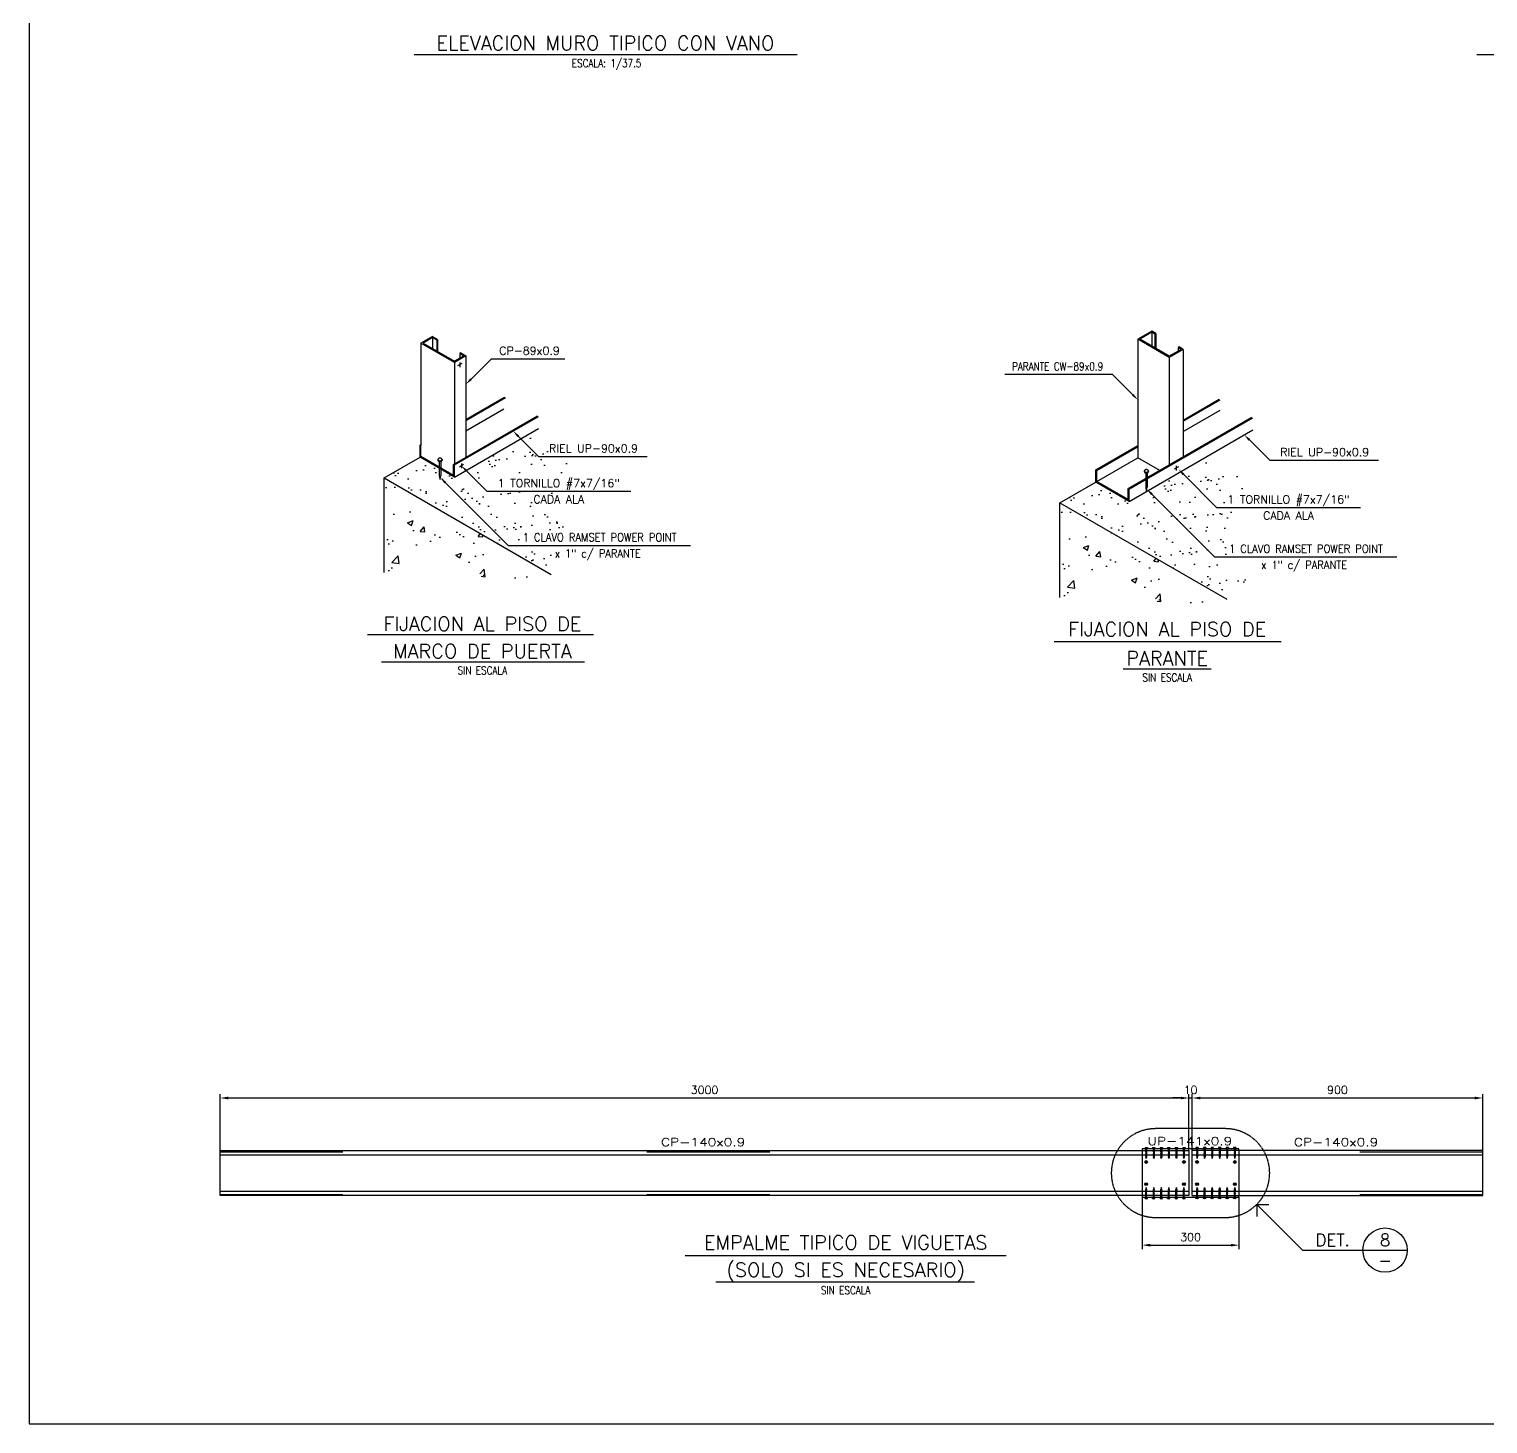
# Model space of a CAD drawing. Header units: millimetres. Extents: x -249630 to 95394, y -188036 to 109963.
# Drawn here: x 24842 to 38393, y 209 to 13166 of the extents above; entities that cross this region are included whole.
import ezdxf
from ezdxf.enums import TextEntityAlignment as Align

# ---------------------------------------------------------------- set-up
doc = ezdxf.new("R2010")
doc.units = ezdxf.units.MM
doc.header["$PDMODE"] = 2
for name, pattern in [('CENT8', [11, 8, -1, 1, -1]), ('HID1P5', [2, 1.5, -0.5]), ('HID2', [2.5, 2, -0.5])]:
    doc.linetypes.add(name, pattern=pattern)
for name, color, linetype in [('05', 5, 'Continuous'), ('DETALLES', 3, 'Continuous'), ('GENERAL', 3, 'Continuous'), ('SIMBOLOS', 2, 'Continuous'), ('TEXTOS', 11, 'Continuous'), ('TITULOS', 180, 'Continuous')]:
    doc.layers.add(name, color=color, linetype=linetype)
doc.styles.add('ROMANS', font='romans')
doc.dimstyles.new('1-12°5', dxfattribs={"dimscale": 0, "dimtxt": 75, "dimasz": 75, "dimexe": 37.5, "dimexo": 0, "dimgap": 37.5, "dimtad": 1, "dimdec": 0, "dimlfac": 0.333333, "dimzin": 0, "dimdsep": 46, "dimtxsty": 'ROMANS', "dimcen": 0.09, "dimclrd": 1, "dimclre": 1, "dimclrt": 4, "dimadec": 0, "dimazin": 0, "dimtfac": 1, "dimtdec": 0, "dimtix": 1, "dimtmove": 2, "dimatfit": 3, "dimfxl": 1, "dimtolj": 1, "dimtzin": 0, "dimarcsym": 0})

# ---------------------------------------------------------------- blocks, each defined once
blk = doc.blocks.new('*D270')
at = {"layer": 'Defpoints', "color": 0, "transparency": 16777216}
for p in [(35616, 3236), (26616, 2749), (35616, 2749)]:
    blk.add_point(p, dxfattribs=at)
at = {"layer": 'GENERAL', "color": 1, "lineweight": -2, "transparency": 16777216}
for p, q in [((26616, 2749), (26616, 3273)), ((35616, 2749), (35616, 3273)), ((26691, 3236), (35541, 3236))]:
    blk.add_line(p, q, dxfattribs=at)
at = {"layer": 'GENERAL', "color": 1, "transparency": 16777216}
for points in [[(26691, 3248), (26691, 3223), (26616, 3236)], [(35541, 3248), (35541, 3223), (35616, 3236)]]:
    blk.add_solid(points, dxfattribs=at)
at = {"layer": 'GENERAL', "color": 4, "transparency": 16777216, "insert": (31116, 3311), "char_height": 75, "attachment_point": 5, "style": 'ROMANS'}
blk.add_mtext('\\A1;3000', dxfattribs=at)
blk = doc.blocks.new('*D271')
at = {"layer": 'Defpoints', "color": 0, "transparency": 16777216}
for p in [(35181, 2314), (36081, 2314), (36081, 1869)]:
    blk.add_point(p, dxfattribs=at)
at = {"layer": 'GENERAL', "color": 1, "lineweight": -2, "transparency": 16777216}
for p, q in [((35181, 2314), (35181, 1831)), ((36081, 2314), (36081, 1831)), ((35256, 1869), (36006, 1869))]:
    blk.add_line(p, q, dxfattribs=at)
at = {"layer": 'GENERAL', "color": 1, "transparency": 16777216}
for points in [[(35256, 1881), (35256, 1856), (35181, 1869)], [(36006, 1881), (36006, 1856), (36081, 1869)]]:
    blk.add_solid(points, dxfattribs=at)
at = {"layer": 'GENERAL', "color": 4, "transparency": 16777216, "insert": (35631, 1944), "char_height": 75, "attachment_point": 5, "style": 'ROMANS'}
blk.add_mtext('\\A1;300', dxfattribs=at)
blk = doc.blocks.new('*D272')
at = {"layer": 'Defpoints', "color": 0, "transparency": 16777216}
for p in [(38346, 3236), (35646, 2749), (38346, 2749)]:
    blk.add_point(p, dxfattribs=at)
at = {"layer": 'GENERAL', "color": 1, "lineweight": -2, "transparency": 16777216}
for p, q in [((35646, 2749), (35646, 3273)), ((38346, 2749), (38346, 3273)), ((35721, 3236), (38271, 3236))]:
    blk.add_line(p, q, dxfattribs=at)
at = {"layer": 'GENERAL', "color": 1, "transparency": 16777216}
for points in [[(35721, 3248), (35721, 3223), (35646, 3236)], [(38271, 3248), (38271, 3223), (38346, 3236)]]:
    blk.add_solid(points, dxfattribs=at)
at = {"layer": 'GENERAL', "color": 4, "transparency": 16777216, "insert": (36996, 3311), "char_height": 75, "attachment_point": 5, "style": 'ROMANS'}
blk.add_mtext('\\A1;900', dxfattribs=at)
blk = doc.blocks.new('*D273')
at = {"layer": 'Defpoints', "color": 0, "transparency": 16777216}
for p in [(35646, 3236), (35616, 2749), (35646, 2749)]:
    blk.add_point(p, dxfattribs=at)
at = {"layer": 'GENERAL', "color": 1, "lineweight": -2, "transparency": 16777216}
for p, q in [((35616, 2749), (35616, 3273)), ((35646, 2749), (35646, 3273)), ((35541, 3236), (35466, 3236)), ((35616, 3236), (35646, 3236)), ((35721, 3236), (35796, 3236))]:
    blk.add_line(p, q, dxfattribs=at)
at = {"layer": 'GENERAL', "color": 1, "transparency": 16777216}
for points in [[(35541, 3248), (35541, 3223), (35616, 3236)], [(35721, 3248), (35721, 3223), (35646, 3236)]]:
    blk.add_solid(points, dxfattribs=at)
at = {"layer": 'GENERAL', "color": 4, "transparency": 16777216, "insert": (35631, 3311), "char_height": 75, "attachment_point": 5, "style": 'ROMANS'}
blk.add_mtext('\\A1;10', dxfattribs=at)
blk = doc.blocks.new('SCREW3')
at = {"layer": 'SIMBOLOS', "color": 1}
for p, q in [((-3.6, 3), (-3.6, 1)), ((-3.6, 1), (3.6, 1)), ((-2, -0.8), (2, 0.8)), ((-1.2, 1), (-1.2, -25)), ((-1.2, 1), (1.2, 1)), ((1.2, 1), (1.2, -25)), ((3.6, 3), (3.6, 1)), ((-2, -3.3), (2, -1.7)), ((-2, -5.8), (2, -4.2)), ((-2, -8.3), (2, -6.7)), ((-2, -10.8), (2, -9.2)), ((-2, -13.3), (2, -11.7)), ((-2, -15.8), (2, -14.2)), ((-2, -18.3), (2, -16.7)), ((-2, -20.8), (2, -19.2)), ((-2, -23.3), (2, -21.7)), ((-2, -25.8), (2, -24.2)), ((-1.2, -25), (0, -31)), ((0, -31), (1.2, -25))]:
    blk.add_line(p, q, dxfattribs=at)
blk.add_arc((0, -3), 6.98, 58.9518, 121.0482, dxfattribs=at)

msp = doc.modelspace()

# ---------------------------------------------------------------- hatches: boundary and pattern name
at = {"layer": 'GENERAL'}
h = msp.add_hatch(dxfattribs=at)
h.set_pattern_fill('AR-SAND', color=1, scale=125, style=0)
h.set_pattern_definition([(37.5, (20803, 4174.96), (-7.874, 240.853), [0, -190, 0, -212.5, 0, -203.125]), (7.5, (20803, 4174.96), (221.222, 352.768), [0, -102.5, 0, -171.25, 0, -65.625]), (327.5, (20649.25, 4174.96), (389.2677, 0.7074), [0, -62.5, 0, -225, 0, -293.75]), (317.5, (20649.25, 4174.96), (375.766, 109.709), [0, -31.25, 0, -147.5, 0, -168.75])])
h.paths.add_polyline_path([(29752.173, 8954.367), (29872.893, 9195.666), (29573.857, 9195.666), (29409.477, 9360.046), (28793.079, 9004.169), (28665.016, 9078.106), (28665.016, 9015.718), (28658.349, 8982.218), (28651.682, 9015.718), (28651.682, 9085.804), (28472.707, 9189.135), (28139.307, 8996.646), (29690.896, 8100.836), (29876.431, 8292.045), (29824.657, 8530.067)])
h.paths.add_polyline_path([(29572.502, 9454.169), (29409.477, 9360.046), (29573.857, 9195.666), (29872.893, 9195.666), (29876.431, 9202.738)])
h.paths.add_polyline_path([(29478.834, 8741.558), (30044.905, 8741.558), (30044.905, 8854.058), (29478.834, 8854.058)], flags=9)
h.paths.add_polyline_path([(29102.941, 8856.737), (30420.798, 8856.737), (30420.798, 9028.165), (29102.941, 9028.165)], flags=9)
h.paths.add_polyline_path([(29612.397, 9214.416), (30557.04, 9214.416), (30557.04, 9326.916), (29612.397, 9326.916)], flags=9)
h = msp.add_hatch(dxfattribs=at)
h.set_pattern_fill('AR-SAND', color=1, scale=125, style=0)
h.set_pattern_definition([(37.5, (27080.34, 3944.15), (-7.874, 240.853), [0, -190, 0, -212.5, 0, -203.125]), (7.5, (27080.34, 3944.15), (221.222, 352.768), [0, -102.5, 0, -171.25, 0, -65.625]), (327.5, (26926.6, 3944.15), (389.2677, 0.7074), [0, -62.5, 0, -225, 0, -293.75]), (317.5, (26926.6, 3944.15), (375.766, 109.709), [0, -31.25, 0, -147.5, 0, -168.75])])
h.paths.add_polyline_path([(36029.516, 8723.559), (36150.236, 8964.857), (35851.2, 8964.857), (35686.82, 9129.237), (35070.422, 8773.36), (34942.359, 8847.297), (34942.359, 8784.909), (34935.692, 8751.409), (34929.025, 8784.909), (34929.025, 8854.995), (34750.05, 8958.326), (34416.65, 8765.838), (35968.239, 7870.027), (36153.774, 8061.237), (36102, 8299.259)])
h.paths.add_polyline_path([(35849.845, 9223.36), (35686.82, 9129.237), (35851.2, 8964.857), (36150.236, 8964.857), (36153.774, 8971.929)])
h.paths.add_polyline_path([(35756.177, 8510.749), (36322.248, 8510.749), (36322.248, 8623.249), (35756.177, 8623.249)], flags=9)
h.paths.add_polyline_path([(35380.284, 8625.928), (36698.141, 8625.928), (36698.141, 8797.357), (35380.284, 8797.357)], flags=9)
h.paths.add_polyline_path([(35889.74, 8983.607), (36834.383, 8983.607), (36834.383, 9096.107), (35889.74, 9096.107)], flags=9)
h = msp.add_hatch(dxfattribs=at)
h.set_pattern_fill('AR-CONC', color=2, scale=75, style=0)
h.set_pattern_definition([(50, (20803, 4174.96), (537.945, -47.064), [56.25, -618.75]), (355, (20803, 4174.96), (-104.064, 564.144), [45, -495]), (100.4514, (20847.83, 4171.03), (433.882, 517.08), [47.805, -525.857]), (46.184, (20803, 4324.96), (800.43, -124.14), [84.375, -928.125]), (96.636, (20869.7, 4314.6), (701, 730.59), [71.71, -788.785]), (351.184, (20803, 4324.96), (700.996, 730.59), [67.5, -742.5]), (21, (20878, 4287.46), (447.68, -301.964), [56.25, -618.75]), (326, (20878, 4287.46), (182.486, 543.863), [45, -495]), (71.4514, (20915.3, 4262.3), (630.167, 241.898), [47.805, -525.857]), (37.5, (20803, 4174.96), (9.12, 249.6704), [0, -489, 0, -502.5, 0, -496.875]), (7.5, (20803, 4174.96), (197.302, 295.809), [0, -286.5, 0, -477.75, 0, -189.375]), (327.5, (20635.75, 4174.96), (400.367, -16.916), [0, -187.5, 0, -585, 0, -776.25]), (317.5, (20560.75, 4174.96), (437.39, 75.079), [0, -243.75, 0, -388.5, 0, -551.25])])
h.paths.add_polyline_path([(28139.307, 8996.646), (28139.307, 8116.765), (28385.331, 8178.209), (28613.138, 8323.092), (28809.88, 8147.163), (29006.622, 8136.814), (29089.461, 8012.628), (29441.527, 8043.675), (29690.896, 8100.836)])
h = msp.add_hatch(dxfattribs=at)
h.set_pattern_fill('AR-CONC', color=2, scale=75, style=0)
h.set_pattern_definition([(50, (27080.34, 3944.15), (537.945, -47.064), [56.25, -618.75]), (355, (27080.34, 3944.15), (-104.064, 564.144), [45, -495]), (100.4514, (27125.17, 3940.2), (433.882, 517.08), [47.805, -525.857]), (46.184, (27080.34, 4094.15), (800.43, -124.14), [84.375, -928.125]), (96.636, (27147.04, 4083.8), (701, 730.59), [71.71, -788.785]), (351.184, (27080.34, 4094.15), (700.996, 730.59), [67.5, -742.5]), (21, (27155.34, 4056.65), (447.68, -301.964), [56.25, -618.75]), (326, (27155.34, 4056.65), (182.486, 543.863), [45, -495]), (71.4514, (27192.65, 4031.5), (630.167, 241.898), [47.805, -525.857]), (37.5, (27080.34, 3944.15), (9.12, 249.6704), [0, -489, 0, -502.5, 0, -496.875]), (7.5, (27080.34, 3944.15), (197.302, 295.809), [0, -286.5, 0, -477.75, 0, -189.375]), (327.5, (26913.1, 3944.15), (400.367, -16.916), [0, -187.5, 0, -585, 0, -776.25]), (317.5, (26838.1, 3944.15), (437.39, 75.079), [0, -243.75, 0, -388.5, 0, -551.25])])
h.paths.add_polyline_path([(34416.65, 8765.838), (34416.65, 7885.957), (34662.674, 7947.4), (34890.481, 8092.283), (35087.223, 7916.354), (35283.965, 7906.005), (35366.804, 7781.82), (35718.87, 7812.866), (35968.239, 7870.027)])

# ---------------------------------------------------------------- linework, layer by layer
at = {"layer": 'DETALLES', "color": 3}
for p, q in [((28588.48, 10310.976), (28481.872, 10249.426)), ((28588.48, 10300.376), (28500.795, 10249.751)), ((28588.48, 10310.976), (28636.631, 10283.176)), ((28588.48, 10300.376), (28588.48, 10199.126)), ((28627.451, 10277.876), (28588.48, 10300.376)), ((35270.945, 10359.731), (35141.042, 10284.731)), ((35270.945, 10349.148), (35159.372, 10284.731)), ((35309.917, 10337.231), (35270.945, 10359.731)), ((35270.945, 10349.148), (35270.945, 10220.314)), ((35300.751, 10331.939), (35270.945, 10349.148)), ((35309.917, 10337.231), (35300.751, 10331.939)), ((35300.751, 10331.939), (35300.751, 10203.106)), ((35309.917, 10337.231), (35309.917, 10197.814)), ((28481.872, 10249.426), (28481.872, 9296.344)), ((28793.079, 10069.751), (28481.872, 10249.426)), ((28500.795, 10249.751), (28793.079, 10081.001)), ((28636.631, 10283.176), (28627.451, 10277.876)), ((28627.451, 10277.876), (28627.451, 10176.626)), ((28636.631, 10283.176), (28636.631, 10171.326)), ((35141.042, 10284.731), (35141.042, 9184.066)), ((35433.325, 10115.981), (35141.042, 10284.731)), ((35433.325, 10126.564), (35159.372, 10284.731)), ((35563.229, 10190.981), (35433.325, 10115.981)), ((35544.898, 10190.981), (35433.325, 10126.564)), ((35524.258, 10213.481), (35515.092, 10208.189)), ((35515.092, 10208.189), (35515.092, 10173.773)), ((35544.898, 10190.981), (35515.092, 10208.189)), ((35563.229, 10190.981), (35524.258, 10213.481)), ((35563.229, 10190.981), (35563.229, 9192.232)), ((28880.764, 10131.626), (28793.079, 10081.001)), ((28899.686, 10131.301), (28793.079, 10069.751)), ((28793.079, 10069.751), (28793.079, 9127.252)), ((28850.973, 10159.426), (28841.793, 10154.126)), ((28841.793, 10154.126), (28841.793, 10109.126)), ((28841.793, 10154.126), (28880.764, 10131.626)), ((28850.973, 10159.426), (28899.686, 10131.301)), ((28899.686, 10131.301), (28899.686, 9188.802)), ((35433.325, 10115.981), (35433.325, 9117.232)), ((28899.686, 9540.802), (29258.495, 9747.96)), ((28899.686, 9530.218), (29267.661, 9742.668)), ((28899.686, 9434.969), (29252.722, 9638.794)), ((35563.229, 9533.649), (35898.02, 9726.94)), ((35563.229, 9523.065), (35907.185, 9721.649)), ((35563.229, 9427.816), (35907.185, 9626.399)), ((28783.913, 9121.96), (29563.336, 9571.96)), ((28793.079, 9116.669), (29572.502, 9566.669)), ((35051.499, 8896.785), (36199.469, 9559.565)), ((35060.664, 8891.493), (36208.634, 9554.274)), ((28793.079, 9004.169), (29572.502, 9454.169)), ((35060.664, 8778.993), (36208.634, 9441.774)), ((28472.707, 9301.635), (28481.872, 9306.927)), ((28472.707, 9189.135), (28472.707, 9301.635)), ((28481.872, 9296.344), (28472.707, 9301.635)), ((28481.872, 9194.427), (28481.872, 9296.344)), ((34750.05, 9070.826), (35141.042, 9296.566)), ((34759.215, 9065.535), (35141.042, 9285.982)), ((28793.079, 9004.169), (28472.707, 9189.135)), ((28783.913, 9020.044), (28481.872, 9194.427)), ((28639.115, 9167.606), (28639.115, 9161.026)), ((28677.346, 9167.607), (28677.346, 9161.026)), ((28793.079, 9116.669), (28783.913, 9121.96)), ((28783.913, 9020.044), (28783.913, 9121.96)), ((28793.079, 9004.169), (28793.079, 9116.669)), ((34759.215, 8963.618), (35141.042, 9184.066)), ((35345.063, 9066.274), (35141.042, 9184.066)), ((34750.05, 8958.326), (34750.05, 9070.826)), ((34759.215, 9065.535), (34750.05, 9070.826)), ((35060.664, 8778.993), (34750.05, 8958.326)), ((34759.215, 8963.618), (34759.215, 9065.535)), ((35051.499, 8794.868), (34759.215, 8963.618)), ((35201.598, 9061.314), (35201.598, 9054.734)), ((35239.829, 9061.314), (35239.829, 9054.734)), ((35060.664, 8891.493), (35051.499, 8896.785)), ((35051.499, 8794.868), (35051.499, 8896.785)), ((35060.664, 8778.993), (35060.664, 8891.493))]:
    msp.add_line(p, q, dxfattribs=at)
at = {"layer": 'DETALLES', "color": 2}
for p, q in [((28861.278, 10059.126), (28822.307, 10036.626)), ((28841.793, 10070.376), (28841.793, 10025.376)), ((28877.516, 9119.76), (28838.545, 9097.26)), ((28858.031, 9131.01), (28858.031, 9086.01)), ((35517.763, 9099.149), (35478.791, 9076.649)), ((35498.277, 9110.399), (35498.277, 9065.399))]:
    msp.add_line(p, q, dxfattribs=at)
at = {"layer": 'DETALLES'}
for p, q in [((28139.307, 8996.646), (28472.707, 9189.135)), ((34416.65, 8765.838), (34750.05, 8958.326)), ((34657.241, 8904.743), (34750.05, 8958.326))]:
    msp.add_line(p, q, dxfattribs=at)
at = {"layer": 'DETALLES', "color": 1, "linetype": 'HID1P5'}
for p, q in [((28651.682, 9149.525), (28651.682, 9015.718)), ((28665.016, 9149.579), (28665.016, 9015.718)), ((28651.682, 9015.718), (28658.349, 8982.218)), ((28658.349, 8982.218), (28665.016, 9015.718)), ((35214.165, 9043.232), (35214.165, 8909.425)), ((35227.499, 9043.287), (35227.499, 8909.425)), ((35214.165, 8909.425), (35220.832, 8875.925)), ((35220.832, 8875.925), (35227.499, 8909.425))]:
    msp.add_line(p, q, dxfattribs=at)
at = {"layer": 'DETALLES', "color": 4}
for p, q in [((28139.307, 8116.765), (28139.307, 8996.646)), ((28139.307, 8996.646), (29690.896, 8100.836)), ((34416.65, 7885.957), (34416.65, 8765.838)), ((34416.65, 8765.838), (35968.239, 7870.027))]:
    msp.add_line(p, q, dxfattribs=at)
at = {"layer": 'DETALLES', "color": 3}
for points in [[(28677.346, 9167.607, 0.144628542), (28676.057, 9171.967, 0.107175583), (28671.747, 9176.255, 0.077686442), (28665.858, 9178.844, 0.064858456), (28658.23, 9179.837, 0.064858456), (28650.603, 9178.844, 0.077686442), (28644.714, 9176.255, 0.107175583), (28640.404, 9171.967, 0.144628542), (28639.115, 9167.607, 0.144628542), (28640.404, 9163.246, 0.107175583), (28644.714, 9158.958, 0.077686442), (28650.603, 9156.37, 0.064858456), (28658.23, 9155.376, 0.064858456), (28665.858, 9156.37, 0.077686442), (28671.747, 9158.958, 0.107175583), (28676.057, 9163.246, 0.144628542)], [(35239.829, 9061.314, 0.144628542), (35238.54, 9065.675, 0.107175583), (35234.23, 9069.962, 0.077686442), (35228.34, 9072.551, 0.064858456), (35220.713, 9073.545, 0.064858456), (35213.086, 9072.551, 0.077686442), (35207.197, 9069.962, 0.107175583), (35202.886, 9065.675, 0.144628542), (35201.598, 9061.314, 0.144628542), (35202.886, 9056.953, 0.107175583), (35207.197, 9052.666, 0.077686442), (35213.086, 9050.077, 0.064858456), (35220.713, 9049.084, 0.064858456), (35228.34, 9050.077, 0.077686442), (35234.23, 9052.666, 0.107175583), (35238.54, 9056.953, 0.144628542)]]:
    msp.add_lwpolyline(points, format="xyb", close=True, dxfattribs=at)
for points in [[(28639.115, 9161.026, 0.144628542), (28640.404, 9156.665, 0.107175583), (28644.714, 9152.378, 0.077686442), (28650.603, 9149.789, 0.064858456), (28658.23, 9148.796, 0.064858456), (28665.858, 9149.789, 0.077686442), (28671.747, 9152.378, 0.107175583), (28676.057, 9156.665, 0.144628542), (28677.346, 9161.026, 0.144628542)], [(35201.598, 9054.734, 0.144628542), (35202.886, 9050.373, 0.107175583), (35207.197, 9046.086, 0.077686442), (35213.086, 9043.497, 0.064858456), (35220.713, 9042.503, 0.064858456), (35228.34, 9043.497, 0.077686442), (35234.23, 9046.086, 0.107175583), (35238.54, 9050.373, 0.144628542), (35239.829, 9054.734, 0.144628542)]]:
    msp.add_lwpolyline(points, format="xyb", dxfattribs=at)
at = {"layer": 'GENERAL', "color": 1, "linetype": 'HID2', "ltscale": 2}
for p, q in [((26615.567, 2736.519), (27756.766, 2736.519)), ((30580.273, 2736.519), (31721.472, 2736.519)), ((37204.369, 2736.519), (38345.567, 2736.519)), ((26615.567, 2340.519), (27756.766, 2340.519)), ((30580.273, 2340.519), (31721.472, 2340.519)), ((37204.369, 2340.519), (38345.567, 2340.519))]:
    msp.add_line(p, q, dxfattribs=at)
at = {"layer": 'GENERAL', "color": 1, "linetype": 'HID2'}
for p, q in [((35180.567, 2748.519), (35180.567, 2328.519)), ((36080.567, 2748.519), (36080.567, 2328.519))]:
    msp.add_line(p, q, dxfattribs=at)
at = {"layer": 'GENERAL'}
for p, q in [((35615.567, 2748.519), (35615.567, 2328.519)), ((35645.567, 2328.519), (35645.567, 2748.519)), ((26615.567, 2708.519), (35615.567, 2708.519)), ((35645.567, 2708.519), (38345.567, 2708.519)), ((35615.567, 2368.519), (26615.567, 2368.519)), ((35180.567, 2313.519), (36080.567, 2313.519)), ((38345.567, 2368.519), (35645.567, 2368.519))]:
    msp.add_line(p, q, dxfattribs=at)
for points in [[(35615.567, 2328.519), (26615.567, 2328.519), (26615.567, 2748.519), (35615.567, 2748.519)], [(36080.567, 2748.519), (36080.567, 2763.519), (35180.567, 2763.519), (35180.567, 2748.519)], [(35645.567, 2328.519), (38345.567, 2328.519), (38345.567, 2748.519), (35645.567, 2748.519)], [(35180.567, 2328.519), (35180.567, 2313.519)], [(36080.567, 2313.519), (36080.567, 2328.519)]]:
    msp.add_lwpolyline(points, dxfattribs=at)
at = {"layer": 'SIMBOLOS', "color": 1}
for p, q in [((28946.827, 9914.732), (29135.388, 10103.294)), ((29135.388, 10103.294), (29819.288, 10103.294)), ((34905.34, 9957.547), (33905.34, 9957.547)), ((35093.901, 9768.985), (34905.34, 9957.547)), ((29385.295, 9384.228), (29573.857, 9195.666)), ((36177.545, 9349.468), (36366.107, 9160.906)), ((29573.857, 9195.666), (30584.325, 9195.666)), ((36366.107, 9160.906), (37376.575, 9160.906)), ((28708.823, 8951.827), (29290.83, 8369.82)), ((28905.171, 9061.37), (29093.733, 8872.808)), ((35565.206, 9030.052), (35873.363, 8721.895)), ((29093.733, 8872.808), (30430.498, 8872.808)), ((35271.306, 8845.535), (35853.313, 8263.528)), ((35873.363, 8721.895), (37210.128, 8721.895)), ((29290.83, 8369.82), (30986.193, 8369.82)), ((35853.313, 8263.528), (37548.676, 8263.528)), ((35212.836, 2634.773), (35225.666, 2647.603)), ((35212.836, 2647.603), (35225.666, 2634.773)), ((35576.068, 2647.603), (35563.238, 2634.773)), ((35576.068, 2634.773), (35563.238, 2647.603)), ((35685.067, 2634.773), (35697.896, 2647.603)), ((35685.067, 2647.603), (35697.896, 2634.773)), ((36048.299, 2647.603), (36035.469, 2634.773)), ((36048.299, 2634.773), (36035.469, 2647.603)), ((35212.836, 2429.436), (35225.666, 2442.265)), ((35225.666, 2429.436), (35212.836, 2442.265)), ((35576.068, 2429.436), (35563.238, 2442.265)), ((35563.238, 2429.436), (35576.068, 2442.265)), ((35697.896, 2429.436), (35685.067, 2442.265)), ((35685.067, 2429.436), (35697.896, 2442.265)), ((36048.299, 2429.436), (36035.469, 2442.265)), ((36035.469, 2429.436), (36048.299, 2442.265))]:
    msp.add_line(p, q, dxfattribs=at)
at = {"layer": 'SIMBOLOS'}
for p, q in [((36245.378, 2246.838), (36669.642, 1822.574)), ((36669.642, 1822.574), (37232.142, 1822.574)), ((37232.142, 1822.574), (37644.642, 1822.574))]:
    msp.add_line(p, q, dxfattribs=at)
at = {"layer": 'SIMBOLOS', "color": 3}
for q in [(36245.378, 2134.338), (36357.878, 2246.838)]:
    msp.add_line((36245.378, 2246.838), q, dxfattribs=at)
at = {"layer": 'SIMBOLOS', "color": 3, "linetype": 'CENT8'}
msp.add_lwpolyline([(35307.438, 2126.019), (35953.697, 2126.019, 1), (35953.697, 2951.019), (35307.438, 2951.019, 1)], format="xyb", close=True, dxfattribs=at)
at = {"layer": 'SIMBOLOS', "color": 1}
for centre in [(35219.251, 2641.188), (35569.653, 2641.188), (35691.481, 2641.188), (36041.884, 2641.188), (35219.251, 2435.851), (35569.653, 2435.851), (35691.481, 2435.851), (36041.884, 2435.851)]:
    msp.add_circle(centre, 12.96, dxfattribs=at)
at = {"layer": 'SIMBOLOS'}
msp.add_circle((37438.392, 1822.574), 206.25, dxfattribs=at)
at = {"layer": 'SIMBOLOS', "color": 1}
for points in [[(28938.97, 9922.589), (28954.684, 9906.876), (28899.686, 9867.592)], [(35101.758, 9776.842), (35086.044, 9761.128), (35141.042, 9721.845)], [(29377.438, 9376.371), (29393.152, 9392.085), (29338.155, 9431.368)], [(36169.688, 9341.611), (36185.402, 9357.324), (36130.405, 9396.608)], [(28897.314, 9053.513), (28913.028, 9069.227), (28858.031, 9108.51)], [(28700.966, 8943.97), (28716.68, 8959.684), (28661.682, 8998.968)], [(35557.349, 9022.196), (35573.062, 9037.909), (35518.065, 9077.193)], [(35263.449, 8837.678), (35279.162, 8853.391), (35224.165, 8892.675)]]:
    msp.add_solid(points, dxfattribs=at)
at = {"layer": 'TITULOS', "color": 2}
for p, q in [((31977.329, 12928.159), (28418.199, 12928.159)), ((40697.963, 12928.159), (38290.663, 12928.159)), ((27985.379, 7541.75), (30083.615, 7541.75)), ((34363.746, 7478.277), (36472.874, 7478.277)), ((28113.673, 7287.456), (30000.844, 7287.456)), ((35006.616, 7221.64), (35821.722, 7221.64)), ((30936.81, 1773.67), (33918.863, 1773.67)), ((31220.699, 1528.881), (33625.474, 1528.881))]:
    msp.add_line(p, q, dxfattribs=at)
at = {"layer": 'TITULOS'}
msp.add_lwpolyline([(24841.783, 208.842), (69841.783, 208.842), (69841.783, 30208.842), (24841.783, 30208.842)], close=True, dxfattribs=at)

# ---------------------------------------------------------------- block references
at = {"layer": 'SIMBOLOS', "yscale": 3, "zscale": 3}
for p, xscale in [((35219.251, 2765.519), -3), ((35289.251, 2765.519), -3), ((35359.251, 2765.519), -3), ((35429.251, 2765.519), -3), ((35499.251, 2765.519), -3), ((35569.251, 2765.519), -3), ((35691.884, 2765.519), 3), ((35761.884, 2765.519), 3), ((35831.884, 2765.519), 3), ((35901.884, 2765.519), 3), ((35971.884, 2765.519), 3), ((36041.884, 2765.519), 3)]:
    msp.add_blockref('SCREW3', p, dxfattribs=dict(at, xscale=xscale))
at = {"layer": 'SIMBOLOS', "yscale": 3, "zscale": 3, "rotation": 180}
for p, xscale in [((35219.251, 2311.519), 3), ((35289.251, 2311.519), 3), ((35359.251, 2311.519), 3), ((35429.251, 2311.519), 3), ((35499.251, 2311.519), 3), ((35569.251, 2311.519), 3), ((35691.884, 2311.519), -3), ((35761.884, 2311.519), -3), ((35831.884, 2311.519), -3), ((35901.884, 2311.519), -3), ((35971.884, 2311.519), -3), ((36041.884, 2311.519), -3)]:
    msp.add_blockref('SCREW3', p, dxfattribs=dict(at, xscale=xscale))

# ---------------------------------------------------------------- texts
at = {"layer": '05', "style": 'ROMANS'}
for s, p in [('ELEVACION MURO TIPICO CON VANO', (30195.558, 12970.97)), ('FIJACION AL PISO DE', (29052.27, 7575.083)), ('FIJACION AL PISO DE', (35414.169, 7525.472)), ('MARCO DE PUERTA', (29052.27, 7320.789)), ('PARANTE', (35414.169, 7254.973)), ('EMPALME TIPICO DE VIGUETAS', (32427.409, 1827.16)), ('(SOLO SI ES NECESARIO)', (32427.409, 1574.035))]:
    msp.add_text(s, height=131.25, dxfattribs=at).set_placement(p, align=Align.CENTER)
at = {"layer": 'SIMBOLOS', "color": 5, "style": 'ROMANS'}
for s, p in [('DET.', (36950.892, 1860.074)), ('8', (37438.392, 1860.074))]:
    msp.add_text(s, height=112.5, dxfattribs=at).set_placement(p, align=Align.CENTER)
msp.add_text('-', height=112.5, dxfattribs=at).set_placement((37438.392, 1728.824), align=Align.MIDDLE)
at = {"layer": 'TEXTOS', "style": 'ROMANS'}
for s, p in [('CP-89x0.9 ', (29515.885, 10140.794)), ('RIEL UP-90x0.9', (30084.718, 9233.166)), ('RIEL UP-90x0.9', (36876.969, 9198.406)), ('1 TORNILLO #7x7/16"', (29761.869, 8910.308)), ('CADA ALA', (29761.869, 8760.308)), ('1 TORNILLO #7x7/16"', (36541.5, 8759.395)), ('CADA ALA', (36541.5, 8609.395))]:
    msp.add_text(s, height=75, dxfattribs=at).set_placement(p, align=Align.CENTER)
for s, width, p in [('PARANTE CW-89x0.9', 0.8, (34395.898, 9995.047)), ('1 CLAVO RAMSET POWER POINT', 0.9, (30141.725, 8407.32)), ('x 1" c/ PARANTE', 0.9, (30124.582, 8257.32)), ('1 CLAVO RAMSET POWER POINT', 0.9, (36704.207, 8301.028)), ('x 1" c/ PARANTE', 0.9, (36687.065, 8151.028)), ('CP-140x0.9', 1.25, (31103.148, 2788.519)), ('UP-141x0.9', 1.25, (35625.245, 2798.519)), ('CP-140x0.9', 1.25, (36983.148, 2788.519))]:
    msp.add_text(s, height=75, dxfattribs=dict(at, width=width)).set_placement(p, align=Align.CENTER)
at = {"layer": 'TITULOS', "color": 4, "style": 'ROMANS', "width": 0.8}
for s, p in [('ESCALA: 1/37.5', (30206.314, 12811.493)), ('SIN ESCALA', (29052.27, 7170.789)), ('SIN ESCALA', (35414.169, 7104.973)), ('SIN ESCALA', (32427.409, 1412.215))]:
    msp.add_text(s, height=75, dxfattribs=at).set_placement(p, align=Align.CENTER)

# ---------------------------------------------------------------- dimensions: what is measured, and where the dimension line sits
at = {"layer": 'GENERAL'}
for base, p1, p2, picture, middle in [((35615.567, 3235.546), (26615.567, 2748.519), (35615.567, 2748.519), '*D270', (31115.567, 3310.546)), ((35645.567, 3235.546), (35615.567, 2748.519), (35645.567, 2748.519), '*D273', (35630.567, 3310.546)), ((38345.567, 3235.546), (35645.567, 2748.519), (38345.567, 2748.519), '*D272', (36995.567, 3310.546)), ((36080.567, 1868.519), (35180.567, 2313.519), (36080.567, 2313.519), '*D271', (35630.567, 1943.519))]:
    dim = msp.add_linear_dim(base=base, p1=p1, p2=p2, dimstyle='1-12°5', override={"dimscale": 1}, dxfattribs=at)
    dim.commit()
    dim.dimension.update_dxf_attribs({"geometry": picture, "text_midpoint": middle})

doc.saveas('drawing.dxf')
